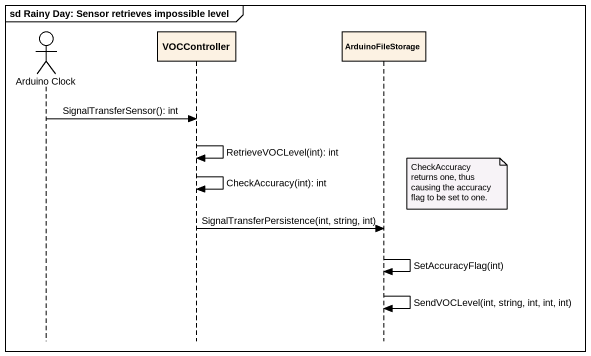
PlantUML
@startuml
mainframe sd Rainy Day: Sensor retrieves impossible level
hide footbox
actor "Arduino Clock" as Arduino_Clock
participant VOCController
participant ArduinoFileStorage

Arduino_Clock -> VOCController : SignalTransferSensor(): int
VOCController -> VOCController : RetrieveVOCLevel(int): int
VOCController -> VOCController : CheckAccuracy(int): int
note right of ArduinoFileStorage : CheckAccuracy returns one, thus causing the accuracy flag to be set to one.
VOCController -> ArduinoFileStorage : SignalTransferPersistence(int, string, int)
ArduinoFileStorage -> ArduinoFileStorage : SetAccuracyFlag(int)
ArduinoFileStorage -> ArduinoFileStorage : SendVOCLevel(int, string, int, int, int)
@enduml
